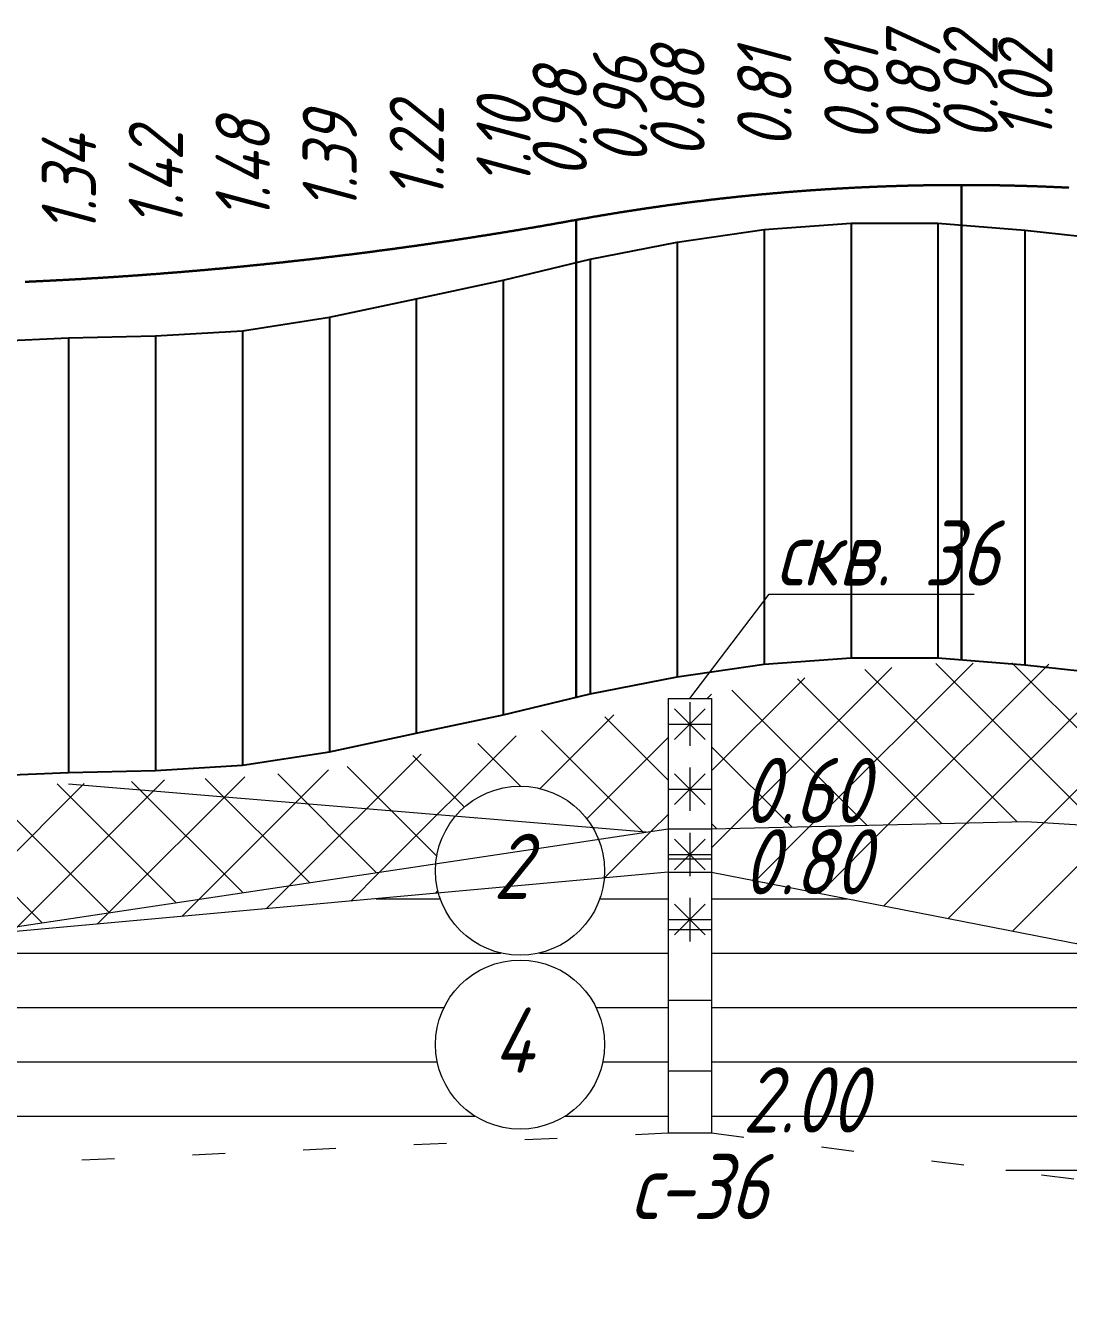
# Model space of a CAD drawing. Extents: x 2172 to 5772, y -842 to -248.
# Drawn here: x 5038.6 to 5086.6, y -431.8 to -373.4 of the extents above; entities that cross this region are included whole.
import ezdxf

# ---------------------------------------------------------------- set-up
doc = ezdxf.new("R2010")
doc.units = 0
doc.header["$MEASUREMENT"] = 0
doc.linetypes.add('CONTI', pattern=[0])
doc.linetypes.add('STROT', pattern=[1.7, 0.5, -1.2])
doc.layers.add('геология', color=7, linetype='CONTINUOUS', lineweight=20)
doc.layers.add('КРАСНЫЙ_ПРОФИЛЬ', color=1, linetype='CONTINUOUS', lineweight=30)
doc.layers.add('РАБОЧИЕ_ОТМЕТКИ', color=1, linetype='CONTINUOUS')
doc.layers.add('ЧЕРНЫЙ_ПРОФИЛЬ', color=7, linetype='CONTINUOUS')
doc.styles.add('ГОСТ', font='gost.TTF', dxfattribs={"oblique": 15, "height": 1})

msp = doc.modelspace()

# ---------------------------------------------------------------- hatches: boundary and pattern name
at = {"layer": 'геология', "linetype": 'Continuous'}
h = msp.add_hatch(dxfattribs=at)
h.set_pattern_fill('ANSI37', color=1, scale=20, style=0)
h.set_pattern_definition([(45, (2171.596, -898.5895), (-1.767767, 1.767767), []), (135, (2171.596, -898.5895), (-1.767767, -1.767767), [])])
edge = h.paths.add_edge_path()
edge.add_line((5058.397, -409.789), (5040.596, -408.31))
edge.add_line((5040.596, -408.31), (5036.596, -408.29))
edge.add_line((5036.596, -408.29), (5032.596, -408.13))
edge.add_line((5032.596, -408.13), (5028.596, -407.8))
edge.add_line((5028.596, -407.8), (5024.596, -407.55))
edge.add_line((5024.596, -407.55), (5020.596, -407.35))
edge.add_line((5020.596, -407.35), (5016.596, -407.16))
edge.add_line((5016.596, -407.16), (5012.596, -406.98))
edge.add_line((5012.596, -406.98), (5010.635, -406.999))
edge.add_line((5010.635, -406.999), (5010.635, -419.009))
edge.add_line((5010.635, -419.009), (5057.492, -411.971))
edge.add_arc((5061.369, -412.3), 3.89, 139.8176, 175.15442, ccw=False)
edge = h.paths.add_edge_path()
edge.add_line((5068.178, -404.573), (5064.596, -405.37))
edge.add_line((5064.596, -405.37), (5060.596, -406.22))
edge.add_line((5060.596, -406.22), (5056.596, -406.97))
edge.add_line((5056.596, -406.97), (5052.596, -407.65))
edge.add_line((5052.596, -407.65), (5048.596, -407.98))
edge.add_line((5048.596, -407.98), (5044.596, -408.14))
edge.add_line((5044.596, -408.14), (5040.596, -408.31))
edge.add_line((5040.596, -408.31), (5058.397, -409.789))
edge.add_arc((5061.369, -412.3), 3.89, 30.67706, 139.8176, ccw=False)
edge.add_line((5064.715, -410.315), (5067.164, -410.518))
edge.add_line((5067.164, -410.518), (5068.178, -410.366))
edge.add_line((5068.178, -410.366), (5068.178, -404.573))
edge = h.paths.add_edge_path()
edge.add_line((5096.596, -404.172), (5096.596, -404.13))
edge.add_line((5096.596, -404.13), (5092.596, -403.4))
edge.add_line((5092.596, -403.4), (5088.596, -402.99))
edge.add_line((5088.596, -402.99), (5084.596, -402.72))
edge.add_line((5084.596, -402.72), (5080.596, -402.76))
edge.add_line((5080.596, -402.76), (5076.596, -403.1))
edge.add_line((5076.596, -403.1), (5072.596, -403.7))
edge.add_line((5072.596, -403.7), (5069.178, -404.366))
edge.add_line((5069.178, -404.366), (5070.178, -404.366))
edge.add_line((5070.178, -404.366), (5070.178, -410.366))
edge.add_line((5070.178, -410.366), (5084.647, -410.034))
edge.add_line((5084.647, -410.034), (5096.838, -410.763))
edge.add_arc((5098.78, -407.392), 3.89, 180, 240.04553, ccw=False)
edge.add_arc((5098.78, -407.392), 3.89, 124.1536, 180, ccw=False)
edge = h.paths.add_edge_path()
edge.add_line((5120.596, -408.88), (5116.596, -407.77))
edge.add_line((5116.596, -407.77), (5112.596, -406.93))
edge.add_line((5112.596, -406.93), (5108.596, -406.05))
edge.add_line((5108.596, -406.05), (5104.596, -405.14))
edge.add_line((5104.596, -405.14), (5101.693, -404.813))
edge.add_arc((5098.78, -407.392), 3.89, 0, 41.52261, ccw=False)
edge.add_arc((5098.78, -407.392), 3.89, 293.11307, 360, ccw=False)
edge.add_line((5100.307, -410.97), (5103.262, -411.147))
edge.add_line((5103.262, -411.147), (5128.303, -414.758))
edge.add_line((5128.303, -414.758), (5128.303, -411.758))
edge.add_line((5128.303, -411.758), (5129.303, -411.758))
edge.add_line((5129.303, -411.758), (5128.596, -411.49))
edge.add_line((5128.596, -411.49), (5124.596, -410.12))
edge.add_line((5124.596, -410.12), (5120.596, -408.88))
h.paths.add_polyline_path([(5156.596, -423.48), (5152.596, -421.8), (5148.596, -420), (5144.596, -418), (5140.596, -416.16), (5136.596, -414.49), (5132.596, -413.01), (5130.303, -412.138), (5130.303, -414.758), (5155.472, -426.353), (5189.091, -430.057), (5189.091, -428.057), (5190.091, -428.057), (5188.596, -427.68), (5184.596, -426.81), (5180.596, -426.48), (5176.596, -426), (5172.596, -425.51), (5168.596, -425.12), (5164.596, -424.59), (5160.596, -424.09)])
h.paths.add_polyline_path([(5224.596, -435.25), (5220.596, -434.77), (5216.596, -434.35), (5212.596, -433.54), (5208.596, -432.81), (5204.596, -432.03), (5200.596, -430.64), (5196.596, -429.68), (5192.596, -428.69), (5191.091, -428.309), (5191.091, -430.057), (5216.701, -436.875), (5250.3, -441.943), (5250.3, -438.846), (5248.596, -438.68), (5244.596, -438.3), (5240.596, -437.89), (5236.596, -437.31), (5232.596, -436.56), (5228.596, -435.87)])
h.paths.add_polyline_path([(5280.596, -442.87), (5276.596, -441.78), (5272.596, -441.57), (5268.596, -440.66), (5264.596, -439.98), (5260.596, -439.68), (5256.596, -439.31), (5252.596, -439.07), (5252.3, -439.041), (5252.3, -441.943), (5266.285, -443.519), (5276.572, -445.311), (5292.596, -446.62), (5288.596, -445.37), (5284.596, -444.09)])
h.paths.add_polyline_path([(5310.157, -445.848), (5308.596, -445.95), (5304.596, -446.8), (5300.596, -447.32), (5296.596, -447.04), (5292.596, -446.62), (5276.572, -445.311), (5290.186, -449.892), (5310.157, -452.781)])
edge = h.paths.add_edge_path()
edge.add_line((5325.392, -447.905), (5324.596, -447.75))
edge.add_line((5324.596, -447.75), (5320.596, -446.92))
edge.add_line((5320.596, -446.92), (5316.596, -446.11))
edge.add_line((5316.596, -446.11), (5312.596, -445.69))
edge.add_line((5312.596, -445.69), (5311.157, -445.783))
edge.add_line((5311.157, -445.783), (5312.157, -445.783))
edge.add_line((5312.157, -445.783), (5312.157, -452.783))
edge.add_line((5312.157, -452.783), (5323.717, -453.945))
edge.add_arc((5326.776, -451.541), 3.89, 180, 218.16699, ccw=False)
edge.add_arc((5326.776, -451.541), 3.89, 110.836, 180, ccw=False)
edge = h.paths.add_edge_path()
edge.add_line((5330.596, -448.925), (5329.427, -448.694))
edge.add_arc((5326.776, -451.541), 3.89, 0, 47.03873, ccw=False)
edge.add_arc((5326.776, -451.541), 3.89, 310.35507, 360, ccw=False)
edge.add_line((5329.295, -454.505), (5333.372, -454.915))
edge.add_line((5333.372, -454.915), (5349.904, -456.331))
edge.add_line((5349.904, -456.331), (5330.596, -448.925))
h.paths.add_polyline_path([(5370.481, -452.375), (5368.773, -452.51), (5364.596, -453.65), (5360.596, -453.58), (5356.596, -453.53), (5352.596, -453.34), (5348.596, -452.61), (5344.596, -451.87), (5340.596, -450.89), (5336.596, -450.02), (5332.596, -449.32), (5330.596, -448.925), (5349.904, -456.331), (5370.31, -457.032)])
h.paths.add_polyline_path([(5367.242, -456.013), (5368.242, -454.013), (5369.242, -456.013)], flags=16)
edge = h.paths.add_edge_path()
edge.add_line((5412.596, -454.68), (5408.596, -453.16))
edge.add_line((5408.596, -453.16), (5404.596, -451.97))
edge.add_line((5404.596, -451.97), (5400.596, -451.32))
edge.add_line((5400.596, -451.32), (5396.596, -451.09))
edge.add_line((5396.596, -451.09), (5392.532, -450.815))
edge.add_line((5392.532, -450.815), (5388.512, -451.168))
edge.add_line((5388.512, -451.168), (5384.596, -451.574))
edge.add_line((5384.596, -451.574), (5380.596, -451.879))
edge.add_line((5380.596, -451.879), (5376.575, -452.044))
edge.add_line((5376.575, -452.044), (5372.663, -452.206))
edge.add_line((5372.663, -452.206), (5371.254, -452.314))
edge.add_line((5371.254, -452.314), (5372.31, -453.032))
edge.add_line((5372.31, -453.032), (5372.31, -457.032))
edge.add_line((5372.31, -457.032), (5387.328, -459.422))
edge.add_line((5387.328, -459.422), (5402.013, -459.992))
edge.add_line((5402.013, -459.992), (5414.483, -460.809))
edge.add_arc((5415.2, -464.633), 3.89, 71.88426, 100.62054, ccw=False)
edge.add_line((5416.409, -460.935), (5430.596, -461.865))
edge.add_line((5430.596, -461.865), (5428.596, -460.72))
edge.add_line((5428.596, -460.72), (5424.596, -458.45))
edge.add_line((5424.596, -458.45), (5420.596, -457.17))
edge.add_line((5420.596, -457.17), (5416.596, -455.91))
edge.add_line((5416.596, -455.91), (5412.596, -454.68))
edge = h.paths.add_edge_path(flags=16)
edge.add_arc((5397.269, -455.3), 3.89, 0, 360)
h.paths.add_polyline_path([(5252.976, -446.173), (5261.501, -446.173), (5261.501, -441.67), (5252.976, -441.67)], flags=17)
h.paths.add_polyline_path([(5252.976, -442.477), (5261.501, -442.477), (5261.501, -437.974), (5252.976, -437.974)])
h.paths.add_polyline_path([(5312.833, -453.531), (5321.572, -453.531), (5321.572, -449.027), (5312.833, -449.027)], flags=17)
h.paths.add_polyline_path([(5357.949, -456.519), (5366.473, -456.519), (5366.473, -452.015), (5357.949, -452.015)], flags=16)
h.paths.add_polyline_path([(5394.624, -457.357), (5399.944, -457.357), (5399.944, -452.847), (5394.624, -452.847)], flags=0)
h.paths.add_polyline_path([(5372.986, -457.536), (5381.725, -457.536), (5381.725, -453.033), (5372.952, -453.087)], flags=17)
h = msp.add_hatch(dxfattribs=at)
h.set_pattern_fill('ANSI31', scale=20, angle=135, style=0)
h.set_pattern_definition([(180, (2171.596, -898.5895), (-4e-16, -2.5), [])])
h.paths.add_polyline_path([(5310.157, -452.781), (5290.186, -449.892), (5252.3, -443.943), (5252.3, -458.943), (5310.157, -465.783)])
h.paths.add_polyline_path([(5291.992, -455.936, -1), (5284.211, -455.936, -1)], flags=16)
h.paths.add_polyline_path([(5307.089, -461.92), (5309.089, -461.92), (5309.089, -463.92), (5307.089, -463.92)], flags=16)
h.paths.add_polyline_path([(5250.3, -443.943), (5191.091, -438.057), (5191.091, -448.057), (5250.3, -458.943)])
h.paths.add_polyline_path([(5224.996, -448.182, -1), (5232.777, -448.182, -1)], flags=16)
h.paths.add_polyline_path([(5189.091, -438.057), (5161.951, -432.05, -0.35106), (5164.991, -435.846, -1), (5157.21, -435.846, -0.404383), (5160.969, -431.958), (5160.974, -431.76), (5153.37, -430.057), (5130.303, -423.758), (5130.303, -431.758), (5189.091, -448.057)])
h.paths.add_polyline_path([(5182.283, -440.103, -1), (5174.502, -440.103, -1)], flags=16)
h.paths.add_polyline_path([(5128.303, -423.758), (5070.178, -412.366), (5070.178, -424.366), (5128.303, -431.758)])
h.paths.add_polyline_path([(5116.905, -425.321, -1), (5109.124, -425.321, -1)], flags=16)
h.paths.add_polyline_path([(5068.178, -412.366), (5065.245, -412.633, -0.837484), (5057.617, -413.327), (5034.426, -415.436), (5010.635, -419.009), (5010.635, -427.009), (5068.178, -424.366)])
h.paths.add_polyline_path([(5057.479, -420.301, -1), (5065.259, -420.301, -1)], flags=16)
h.paths.add_polyline_path([(5008.635, -419.009), (4950.7, -423.332), (4950.7, -432.332), (5008.635, -427.009)])
h.paths.add_polyline_path([(4983.026, -424.831, -1), (4990.807, -424.831, -1)], flags=16)
h.paths.add_polyline_path([(4948.7, -423.332), (4945.982, -422.949), (4890.944, -421.05), (4890.944, -430.05), (4948.7, -432.332)])
h.paths.add_polyline_path([(4945.865, -427.518, -1), (4938.084, -427.518, -1)], flags=16)
h.paths.add_polyline_path([(4858.676, -420.391, -0.414214), (4862.567, -416.5), (4862.653, -415.972), (4838.485, -411.304), (4830.991, -410.994), (4830.991, -427.994), (4881.27, -429.778, -0.349911), (4878.245, -425.985, -1), (4886.026, -425.985, -0.369942), (4882.73, -429.83), (4888.944, -430.05), (4888.944, -421.05), (4862.653, -415.972), (4862.567, -416.5, -0.414214), (4866.457, -420.391, -1)])
h.paths.add_polyline_path([(4828.991, -410.994), (4812.718, -410.53), (4792.986, -410.614), (4770.481, -409.911), (4770.481, -425.911), (4828.991, -427.994)])
h.paths.add_polyline_path([(4768.481, -409.911), (4736.596, -412.39), (4736.596, -422.515), (4768.481, -425.911)])
h.paths.add_polyline_path([(4748.756, -417.417, -1), (4740.975, -417.417, -1)], flags=16)
h.paths.add_polyline_path([(5297.795, -464.426), (5307.608, -464.426), (5307.608, -459.92), (5297.795, -459.92)], flags=25)
h.paths.add_polyline_path([(5286.115, -457.985), (5290.351, -457.985), (5290.351, -453.482), (5286.115, -453.482)], flags=8)
h.paths.add_polyline_path([(5252.976, -446.173), (5261.501, -446.173), (5261.501, -441.67), (5252.976, -441.67)], flags=9)
h.paths.add_polyline_path([(5252.976, -459.677), (5261.716, -459.677), (5261.716, -455.17), (5252.976, -455.17)], flags=25)
h.paths.add_polyline_path([(5226.901, -450.231), (5231.136, -450.231), (5231.136, -445.728), (5226.901, -445.728)], flags=8)
h.paths.add_polyline_path([(5191.766, -448.79), (5200.506, -448.79), (5200.506, -444.284), (5191.766, -444.284)], flags=25)
h.paths.add_polyline_path([(5176.407, -442.152), (5180.642, -442.152), (5180.642, -437.649), (5176.407, -437.649)], flags=8)
h.paths.add_polyline_path([(5130.979, -432.492), (5139.719, -432.492), (5139.719, -427.985), (5130.979, -427.985)], flags=24)
h.paths.add_polyline_path([(5125.827, -436.478), (5135.209, -436.478), (5135.209, -431.975), (5125.827, -431.975)], flags=9)
h.paths.add_polyline_path([(5111.029, -427.37), (5115.264, -427.37), (5115.264, -422.867), (5111.029, -422.867)], flags=8)
h.paths.add_polyline_path([(5070.854, -414.137), (5079.592, -414.137), (5079.592, -409.634), (5070.854, -409.634)], flags=9)
h.paths.add_polyline_path([(5070.853, -425.1), (5079.593, -425.1), (5079.593, -420.593), (5070.853, -420.593)], flags=25)
h.paths.add_polyline_path([(5059.383, -422.35), (5063.619, -422.35), (5063.619, -417.847), (5059.383, -417.847)], flags=8)
h.paths.add_polyline_path([(5011.311, -427.743), (5020.051, -427.743), (5020.051, -423.236), (5011.311, -423.236)], flags=9)
h.paths.add_polyline_path([(5011.311, -419.704), (5019.408, -419.704), (5019.408, -415.198), (5011.311, -415.198)], flags=24)
h.paths.add_polyline_path([(4984.931, -426.88), (4989.166, -426.88), (4989.166, -422.377), (4984.931, -422.377)], flags=8)
h.paths.add_polyline_path([(4951.375, -433.065), (4960.116, -433.065), (4960.116, -428.559), (4951.375, -428.559)], flags=9)
h.paths.add_polyline_path([(4951.376, -424.263), (4958.828, -424.263), (4958.828, -419.76), (4951.376, -419.76)], flags=24)
h.paths.add_polyline_path([(4939.988, -429.567), (4944.224, -429.567), (4944.224, -425.063), (4939.988, -425.063)], flags=8)
h.paths.add_polyline_path([(4891.62, -430.784), (4900.36, -430.784), (4900.36, -426.277), (4891.62, -426.277)], flags=25)
h.paths.add_polyline_path([(4831.666, -428.727), (4840.407, -428.727), (4840.407, -424.221), (4831.666, -424.221)], flags=25)
h.paths.add_polyline_path([(4771.157, -410.825), (4779.895, -410.825), (4779.895, -406.322), (4771.157, -406.322)], flags=9)
h.paths.add_polyline_path([(4771.156, -426.645), (4779.896, -426.645), (4779.896, -422.138), (4771.156, -422.138)], flags=25)
h.paths.add_polyline_path([(4742.88, -419.466), (4747.116, -419.466), (4747.116, -414.963), (4742.88, -414.963)], flags=8)
h = msp.add_hatch(dxfattribs=at)
h.set_pattern_fill('ANSI31', scale=20, style=0)
h.set_pattern_definition([(45, (2171.596, -898.5895), (-1.767767, 1.767767), [])])
h.paths.add_polyline_path([(4867.001, -412.939), (4862.381, -412.494), (4846.625, -411.641), (4838.485, -411.304), (4888.944, -421.05), (4888.944, -415.05), (4887.876, -414.947), (4887.876, -416.892), (4885.876, -416.892), (4885.876, -414.892), (4887.299, -414.892), (4873.217, -413.537, -0.502683)])
h.paths.add_polyline_path([(4912.581, -418.243), (4890.944, -415.05), (4890.944, -421.05), (4945.982, -422.949)])
h.paths.add_polyline_path([(5057.479, -412.3, -0.021146), (5057.492, -411.971), (5034.426, -415.436), (5057.617, -413.327, -0.066881)])
h.paths.add_polyline_path([(5068.178, -410.366), (5064.978, -410.847, -0.09598), (5065.259, -412.3, -0.021437), (5065.245, -412.633), (5068.178, -412.366)])
h.paths.add_polyline_path([(5113.36, -412.606), (5103.262, -411.147), (5100.307, -410.97, -0.23578), (5096.838, -410.763), (5084.647, -410.034), (5070.178, -410.366), (5070.178, -412.366), (5128.303, -423.758), (5128.303, -414.758), (5113.36, -412.606, -0.372857), (5116.695, -416.457, -1), (5108.914, -416.457, -0.456816)])
h.paths.add_polyline_path([(5125.235, -416.6), (5127.235, -416.6), (5127.235, -418.6), (5125.235, -418.6)], flags=16)
h.paths.add_polyline_path([(5189.091, -430.057), (5161.08, -426.971), (5160.974, -431.76), (5189.091, -438.057)])
h.paths.add_polyline_path([(5186.022, -432.899), (5188.022, -432.899), (5188.022, -434.899), (5186.022, -434.899)], flags=16)
h.paths.add_polyline_path([(5155.472, -426.353), (5130.303, -414.758), (5130.303, -423.758), (5153.37, -430.057), (5160.974, -431.76), (5161.08, -426.971)])
h.paths.add_polyline_path([(5216.701, -436.875), (5191.091, -430.057), (5191.091, -438.057), (5250.3, -443.943), (5250.3, -441.943)])
h.paths.add_polyline_path([(5276.572, -445.311), (5266.285, -443.519), (5252.3, -441.943), (5252.3, -443.943), (5290.186, -449.892)])
h.paths.add_polyline_path([(5176.729, -435.405), (5185.682, -435.405), (5185.682, -430.901), (5176.729, -430.901)], flags=25)
h.paths.add_polyline_path([(5130.979, -424.598), (5139.076, -424.598), (5139.076, -420.091), (5130.979, -420.091)], flags=25)
h.paths.add_polyline_path([(5191.766, -438.814), (5199.863, -438.814), (5199.863, -434.308), (5191.766, -434.308)], flags=25)
h.paths.add_polyline_path([(5252.976, -446.173), (5261.501, -446.173), (5261.501, -441.67), (5252.976, -441.67)], flags=9)
h = msp.add_hatch(dxfattribs=at)
h.set_pattern_fill('ANSI31', scale=26, angle=135, style=0)
h.set_pattern_definition([(180, (6454.4433, -2868.754), (-7e-16, -3.25), [])])
h.paths.add_polyline_path([(5070.178, -410.366), (5068.178, -410.366), (5068.178, -412.366), (5070.178, -412.366)])
h.paths.add_polyline_path([(5070.178, -412.366), (5068.178, -412.366), (5068.178, -424.366), (5070.178, -424.366)])

# ---------------------------------------------------------------- linework, layer by layer
at = {"layer": 'геология', "color": 7, "linetype": 'Continuous'}
for p, q in [((5069.178, -404.366), (5072.823, -399.565)), ((5072.823, -399.565), (5082.268, -399.565)), ((5068.178, -404.366), (5070.178, -404.366)), ((5067.164, -410.518), (5040.596, -408.31)), ((5070.178, -410.366), (5084.647, -410.034)), ((5084.647, -410.034), (5103.262, -411.147)), ((5010.635, -419.009), (5068.178, -410.366)), ((5068.178, -410.366), (5070.178, -410.366)), ((5068.178, -410.366), (5070.178, -410.366)), ((5068.178, -412.366), (5034.426, -415.436)), ((5068.178, -412.366), (5070.178, -412.366)), ((5070.178, -412.366), (5128.303, -423.758)), ((5068.178, -424.366), (5070.178, -424.366)), ((5068.178, -424.366), (5070.178, -424.366)), ((5068.178, -424.366), (5070.178, -424.366))]:
    msp.add_line(p, q, dxfattribs=at)
at = {"layer": 'геология', "color": 7, "linetype": 'Continuous', "ltscale": 5}
for p, q in [((5068.178, -404.366), (5068.178, -424.366)), ((5070.178, -404.366), (5070.178, -424.366))]:
    msp.add_line(p, q, dxfattribs=at)
at = {"layer": 'геология', "color": 1, "linetype": 'Continuous'}
for p, q in [((5068.469, -406.256), (5069.884, -404.842)), ((5069.884, -406.256), (5068.469, -404.842)), ((5069.177, -404.549), (5069.177, -406.549)), ((5068.177, -405.549), (5070.177, -405.549)), ((5068.469, -409.256), (5069.884, -407.842)), ((5069.884, -409.256), (5068.469, -407.842)), ((5069.177, -407.549), (5069.177, -409.549)), ((5068.177, -408.549), (5070.177, -408.549)), ((5068.469, -412.256), (5069.884, -410.842)), ((5069.884, -412.256), (5068.469, -410.842)), ((5069.177, -410.549), (5069.177, -412.549)), ((5068.177, -411.549), (5070.177, -411.549)), ((5069.177, -413.549), (5069.177, -415.549)), ((5068.469, -415.256), (5069.884, -413.842)), ((5069.884, -415.256), (5068.469, -413.842)), ((5068.177, -414.549), (5070.177, -414.549))]:
    msp.add_line(p, q, dxfattribs=at)
at = {"layer": 'геология', "color": 7, "linetype": 'STROT', "ltscale": 3}
for p, q in [((5010.635, -427.009), (5068.178, -424.366)), ((5070.178, -424.366), (5128.303, -431.758))]:
    msp.add_line(p, q, dxfattribs=at)
at = {"layer": 'геология', "color": 7, "linetype": 'Continuous'}
for centre in [(5061.369, -412.3), (5061.369, -420.301)]:
    msp.add_circle(centre, 3.89, dxfattribs=at)
at = {"layer": 'КРАСНЫЙ_ПРОФИЛЬ'}
for p, q in [((5081.68, -380.741), (5081.68, -402.583)), ((5063.954, -382.346), (5063.954, -404.307))]:
    msp.add_line(p, q, dxfattribs=at)
for points in [[(5063.954, -382.346), (5063.994, -382.339), (5064.034, -382.332), (5064.074, -382.325), (5064.114, -382.317), (5064.154, -382.31), (5064.194, -382.303), (5064.234, -382.296), (5064.274, -382.289), (5064.314, -382.282), (5064.354, -382.275), (5064.394, -382.268), (5064.434, -382.261), (5064.474, -382.254), (5064.514, -382.247), (5064.554, -382.24), (5064.594, -382.233), (5064.596, -382.232), (5064.634, -382.226), (5064.674, -382.219), (5064.714, -382.212), (5064.754, -382.205), (5064.794, -382.198), (5064.834, -382.191), (5064.874, -382.184), (5064.914, -382.177), (5064.954, -382.17), (5064.994, -382.164), (5065.034, -382.157), (5065.074, -382.15), (5065.114, -382.143), (5065.154, -382.136), (5065.194, -382.13), (5065.234, -382.123), (5065.274, -382.116), (5065.314, -382.109), (5065.354, -382.103), (5065.394, -382.096), (5065.434, -382.089), (5065.474, -382.083), (5065.514, -382.076), (5065.554, -382.07), (5065.594, -382.063), (5065.634, -382.056), (5065.674, -382.05), (5065.714, -382.043), (5065.753, -382.037), (5065.793, -382.03), (5065.833, -382.024), (5065.873, -382.017), (5065.913, -382.011), (5065.953, -382.005), (5065.993, -381.998), (5066.033, -381.992), (5066.073, -381.985), (5066.113, -381.979), (5066.153, -381.973), (5066.193, -381.966), (5066.233, -381.96), (5066.273, -381.954), (5066.313, -381.947), (5066.353, -381.941), (5066.393, -381.935), (5066.433, -381.929), (5066.473, -381.922), (5066.513, -381.916), (5066.553, -381.91), (5066.593, -381.904), (5066.633, -381.898), (5066.673, -381.892), (5066.713, -381.885), (5066.753, -381.879), (5066.793, -381.873), (5066.833, -381.867), (5066.873, -381.861), (5066.913, -381.855), (5066.953, -381.849), (5066.993, -381.843), (5067.033, -381.837), (5067.073, -381.831), (5067.113, -381.825), (5067.153, -381.819), (5067.193, -381.813), (5067.233, -381.807), (5067.273, -381.801), (5067.313, -381.795), (5067.353, -381.79), (5067.393, -381.784), (5067.433, -381.778), (5067.473, -381.772), (5067.513, -381.766), (5067.553, -381.761), (5067.593, -381.755), (5067.633, -381.749), (5067.673, -381.743), (5067.713, -381.738), (5067.753, -381.732), (5067.793, -381.726), (5067.833, -381.721), (5067.872, -381.715), (5067.912, -381.709), (5067.952, -381.704), (5067.992, -381.698), (5068.032, -381.692), (5068.072, -381.687), (5068.112, -381.681), (5068.152, -381.676), (5068.192, -381.67), (5068.232, -381.665), (5068.272, -381.659), (5068.312, -381.654), (5068.352, -381.648), (5068.392, -381.643), (5068.432, -381.638), (5068.472, -381.632), (5068.512, -381.627), (5068.552, -381.621), (5068.592, -381.616), (5068.596, -381.615), (5068.632, -381.611), (5068.672, -381.605), (5068.712, -381.6), (5068.752, -381.595), (5068.792, -381.589), (5068.832, -381.584), (5068.872, -381.579), (5068.912, -381.574), (5068.952, -381.569), (5068.992, -381.563), (5069.032, -381.558), (5069.072, -381.553), (5069.112, -381.548), (5069.152, -381.543), (5069.192, -381.538), (5069.232, -381.532), (5069.272, -381.527), (5069.312, -381.522), (5069.352, -381.517), (5069.392, -381.512), (5069.432, -381.507), (5069.472, -381.502), (5069.512, -381.497), (5069.552, -381.492), (5069.592, -381.487), (5069.632, -381.482), (5069.672, -381.478), (5069.712, -381.473), (5069.752, -381.468), (5069.792, -381.463), (5069.832, -381.458), (5069.872, -381.453), (5069.912, -381.448), (5069.952, -381.444), (5069.991, -381.439), (5070.031, -381.434), (5070.071, -381.429), (5070.111, -381.425), (5070.151, -381.42), (5070.191, -381.415), (5070.231, -381.41), (5070.271, -381.406), (5070.311, -381.401), (5070.351, -381.396), (5070.391, -381.392), (5070.431, -381.387), (5070.471, -381.383), (5070.511, -381.378), (5070.551, -381.374), (5070.591, -381.369), (5070.631, -381.364), (5070.671, -381.36), (5070.711, -381.355), (5070.751, -381.351), (5070.791, -381.347), (5070.831, -381.342), (5070.871, -381.338), (5070.911, -381.333), (5070.951, -381.329), (5070.991, -381.324), (5071.031, -381.32), (5071.071, -381.316), (5071.111, -381.311), (5071.151, -381.307), (5071.191, -381.303), (5071.231, -381.299), (5071.271, -381.294), (5071.311, -381.29), (5071.351, -381.286), (5071.391, -381.282), (5071.431, -381.277), (5071.471, -381.273), (5071.511, -381.269), (5071.551, -381.265), (5071.591, -381.261), (5071.631, -381.257), (5071.671, -381.253), (5071.711, -381.249), (5071.751, -381.244), (5071.791, -381.24), (5071.831, -381.236), (5071.871, -381.232), (5071.911, -381.228), (5071.951, -381.224), (5071.991, -381.22), (5072.031, -381.216), (5072.071, -381.213), (5072.111, -381.209), (5072.15, -381.205), (5072.19, -381.201), (5072.23, -381.197), (5072.27, -381.193), (5072.31, -381.189), (5072.35, -381.185), (5072.39, -381.182), (5072.43, -381.178), (5072.47, -381.174), (5072.51, -381.17), (5072.55, -381.167), (5072.59, -381.163), (5072.596, -381.162), (5072.63, -381.159), (5072.67, -381.155), (5072.71, -381.152), (5072.75, -381.148), (5072.79, -381.144), (5072.83, -381.141), (5072.87, -381.137), (5072.91, -381.134), (5072.95, -381.13), (5072.99, -381.127), (5073.03, -381.123), (5073.07, -381.119), (5073.11, -381.116), (5073.15, -381.112), (5073.19, -381.109), (5073.23, -381.105), (5073.27, -381.102), (5073.31, -381.099), (5073.35, -381.095), (5073.39, -381.092), (5073.43, -381.088), (5073.47, -381.085), (5073.51, -381.082), (5073.55, -381.078), (5073.59, -381.075), (5073.63, -381.072), (5073.67, -381.068), (5073.71, -381.065), (5073.75, -381.062), (5073.79, -381.059), (5073.83, -381.056), (5073.87, -381.052), (5073.91, -381.049), (5073.95, -381.046), (5073.99, -381.043), (5074.03, -381.04), (5074.07, -381.037), (5074.11, -381.033), (5074.15, -381.03), (5074.19, -381.027), (5074.23, -381.024), (5074.269, -381.021), (5074.309, -381.018), (5074.349, -381.015), (5074.389, -381.012), (5074.429, -381.009), (5074.469, -381.006), (5074.509, -381.003), (5074.549, -381), (5074.589, -380.998), (5074.629, -380.995), (5074.669, -380.992), (5074.709, -380.989), (5074.749, -380.986), (5074.789, -380.983), (5074.829, -380.98), (5074.869, -380.978), (5074.909, -380.975), (5074.949, -380.972), (5074.989, -380.969), (5075.029, -380.967), (5075.069, -380.964), (5075.109, -380.961), (5075.149, -380.959), (5075.189, -380.956), (5075.229, -380.953), (5075.269, -380.951), (5075.309, -380.948), (5075.349, -380.945), (5075.389, -380.943), (5075.429, -380.94), (5075.469, -380.938), (5075.509, -380.935), (5075.549, -380.933), (5075.589, -380.93), (5075.629, -380.928), (5075.669, -380.925), (5075.709, -380.923), (5075.749, -380.92), (5075.789, -380.918), (5075.829, -380.916), (5075.869, -380.913), (5075.909, -380.911), (5075.949, -380.908), (5075.989, -380.906), (5076.029, -380.904), (5076.069, -380.902), (5076.109, -380.899), (5076.149, -380.897), (5076.189, -380.895), (5076.229, -380.892), (5076.269, -380.89), (5076.309, -380.888), (5076.349, -380.886), (5076.388, -380.884), (5076.428, -380.882), (5076.468, -380.879), (5076.508, -380.877), (5076.548, -380.875), (5076.588, -380.873), (5076.596, -380.873), (5076.628, -380.871), (5076.668, -380.869), (5076.708, -380.867), (5076.748, -380.865), (5076.788, -380.863), (5076.828, -380.861), (5076.868, -380.859), (5076.908, -380.857), (5076.948, -380.855), (5076.988, -380.853), (5077.028, -380.851), (5077.068, -380.849), (5077.108, -380.847), (5077.148, -380.846), (5077.188, -380.844), (5077.228, -380.842), (5077.268, -380.84), (5077.308, -380.838), (5077.348, -380.836), (5077.388, -380.835), (5077.428, -380.833), (5077.468, -380.831), (5077.508, -380.83), (5077.548, -380.828), (5077.588, -380.826), (5077.628, -380.824), (5077.668, -380.823), (5077.708, -380.821), (5077.748, -380.82), (5077.788, -380.818), (5077.828, -380.816), (5077.868, -380.815), (5077.908, -380.813), (5077.948, -380.812), (5077.988, -380.81), (5078.028, -380.809), (5078.068, -380.807), (5078.108, -380.806), (5078.148, -380.804), (5078.188, -380.803), (5078.228, -380.801), (5078.268, -380.8), (5078.308, -380.799), (5078.348, -380.797), (5078.388, -380.796), (5078.428, -380.795), (5078.468, -380.793), (5078.507, -380.792), (5078.547, -380.791), (5078.587, -380.789), (5078.627, -380.788), (5078.667, -380.787), (5078.707, -380.786), (5078.747, -380.785), (5078.787, -380.783), (5078.827, -380.782), (5078.867, -380.781), (5078.907, -380.78), (5078.947, -380.779), (5078.987, -380.778), (5079.027, -380.777), (5079.067, -380.775), (5079.107, -380.774), (5079.147, -380.773), (5079.187, -380.772), (5079.227, -380.771), (5079.267, -380.77), (5079.307, -380.769), (5079.347, -380.768), (5079.387, -380.767), (5079.427, -380.767), (5079.467, -380.766), (5079.507, -380.765), (5079.547, -380.764), (5079.587, -380.763), (5079.627, -380.762), (5079.667, -380.761), (5079.707, -380.76), (5079.747, -380.76), (5079.787, -380.759), (5079.827, -380.758), (5079.867, -380.757), (5079.907, -380.757), (5079.947, -380.756), (5079.987, -380.755), (5080.027, -380.755), (5080.067, -380.754), (5080.107, -380.753), (5080.147, -380.753), (5080.187, -380.752), (5080.227, -380.751), (5080.267, -380.751), (5080.307, -380.75), (5080.347, -380.75), (5080.387, -380.749), (5080.427, -380.749), (5080.467, -380.748), (5080.507, -380.748), (5080.547, -380.747), (5080.587, -380.747), (5080.596, -380.747), (5080.627, -380.746), (5080.666, -380.746), (5080.706, -380.745), (5080.746, -380.745), (5080.786, -380.745), (5080.826, -380.744), (5080.866, -380.744), (5080.906, -380.744), (5080.946, -380.743), (5080.986, -380.743), (5081.026, -380.743), (5081.066, -380.743), (5081.106, -380.742), (5081.146, -380.742), (5081.186, -380.742), (5081.226, -380.742), (5081.266, -380.741), (5081.306, -380.741), (5081.346, -380.741), (5081.386, -380.741), (5081.426, -380.741), (5081.466, -380.741), (5081.506, -380.741), (5081.546, -380.741), (5081.586, -380.741), (5081.626, -380.741), (5081.666, -380.741), (5081.706, -380.741), (5081.746, -380.741), (5081.786, -380.741), (5081.826, -380.741), (5081.866, -380.741), (5081.906, -380.741), (5081.946, -380.741), (5081.986, -380.741), (5082.026, -380.741), (5082.066, -380.741), (5082.106, -380.742), (5082.146, -380.742), (5082.186, -380.742), (5082.226, -380.742), (5082.266, -380.742), (5082.306, -380.743), (5082.346, -380.743), (5082.386, -380.743), (5082.426, -380.743), (5082.466, -380.744), (5082.506, -380.744), (5082.546, -380.744), (5082.586, -380.745), (5082.626, -380.745), (5082.666, -380.746), (5082.706, -380.746), (5082.746, -380.746), (5082.785, -380.747), (5082.825, -380.747), (5082.865, -380.748), (5082.905, -380.748), (5082.945, -380.749), (5082.985, -380.749), (5083.025, -380.75), (5083.065, -380.75), (5083.105, -380.751), (5083.145, -380.752), (5083.185, -380.752), (5083.225, -380.753), (5083.265, -380.753), (5083.305, -380.754), (5083.345, -380.755), (5083.385, -380.755), (5083.425, -380.756), (5083.465, -380.757), (5083.505, -380.758), (5083.545, -380.758), (5083.585, -380.759), (5083.625, -380.76), (5083.665, -380.761), (5083.705, -380.762), (5083.745, -380.762), (5083.785, -380.763), (5083.825, -380.764), (5083.865, -380.765), (5083.905, -380.766), (5083.945, -380.767), (5083.985, -380.768), (5084.025, -380.769), (5084.065, -380.77), (5084.105, -380.771), (5084.145, -380.772), (5084.185, -380.773), (5084.225, -380.774), (5084.265, -380.775), (5084.305, -380.776), (5084.345, -380.777), (5084.385, -380.778), (5084.425, -380.779), (5084.465, -380.78), (5084.505, -380.781), (5084.545, -380.783), (5084.585, -380.784), (5084.596, -380.784), (5084.625, -380.785), (5084.665, -380.786), (5084.705, -380.787), (5084.745, -380.789), (5084.785, -380.79), (5084.825, -380.791), (5084.865, -380.792), (5084.904, -380.794), (5084.944, -380.795), (5084.984, -380.796), (5085.024, -380.798), (5085.064, -380.799), (5085.104, -380.801), (5085.144, -380.802), (5085.184, -380.803), (5085.224, -380.805), (5085.264, -380.806), (5085.304, -380.808), (5085.344, -380.809), (5085.384, -380.811), (5085.424, -380.812), (5085.464, -380.814), (5085.504, -380.815), (5085.544, -380.817), (5085.584, -380.818), (5085.624, -380.82), (5085.664, -380.822), (5085.704, -380.823), (5085.744, -380.825), (5085.784, -380.827), (5085.824, -380.828), (5085.864, -380.83), (5085.904, -380.832), (5085.944, -380.834), (5085.984, -380.835), (5086.024, -380.837), (5086.064, -380.839), (5086.104, -380.841), (5086.144, -380.842), (5086.184, -380.844), (5086.224, -380.846), (5086.264, -380.848), (5086.304, -380.85), (5086.344, -380.852), (5086.384, -380.854), (5086.424, -380.856), (5086.464, -380.858), (5086.504, -380.86), (5086.544, -380.861), (5086.584, -380.863), (5086.624, -380.866)], [(5038.602, -385.197), (5038.642, -385.195), (5038.682, -385.193), (5038.722, -385.191), (5038.762, -385.19), (5038.802, -385.188), (5038.842, -385.186), (5038.882, -385.184), (5038.922, -385.182), (5038.962, -385.181), (5039.002, -385.179), (5039.042, -385.177), (5039.082, -385.175), (5039.122, -385.173), (5039.162, -385.171), (5039.202, -385.169), (5039.242, -385.168), (5039.282, -385.166), (5039.322, -385.164), (5039.362, -385.162), (5039.402, -385.16), (5039.442, -385.158), (5039.482, -385.156), (5039.522, -385.154), (5039.562, -385.152), (5039.602, -385.15), (5039.642, -385.148), (5039.682, -385.146), (5039.722, -385.144), (5039.762, -385.142), (5039.802, -385.14), (5039.842, -385.138), (5039.882, -385.136), (5039.922, -385.134), (5039.962, -385.132), (5040.002, -385.13), (5040.042, -385.128), (5040.082, -385.126), (5040.122, -385.124), (5040.162, -385.122), (5040.202, -385.12), (5040.242, -385.118), (5040.282, -385.116), (5040.322, -385.114), (5040.362, -385.111), (5040.402, -385.109), (5040.442, -385.107), (5040.482, -385.105), (5040.522, -385.103), (5040.562, -385.101), (5040.596, -385.099), (5040.602, -385.098), (5040.642, -385.096), (5040.682, -385.094), (5040.722, -385.092), (5040.762, -385.09), (5040.802, -385.087), (5040.842, -385.085), (5040.881, -385.083), (5040.921, -385.081), (5040.961, -385.079), (5041.001, -385.076), (5041.041, -385.074), (5041.081, -385.072), (5041.121, -385.069), (5041.161, -385.067), (5041.201, -385.065), (5041.241, -385.062), (5041.281, -385.06), (5041.321, -385.058), (5041.361, -385.055), (5041.401, -385.053), (5041.441, -385.051), (5041.481, -385.048), (5041.521, -385.046), (5041.561, -385.044), (5041.601, -385.041), (5041.641, -385.039), (5041.681, -385.036), (5041.721, -385.034), (5041.761, -385.032), (5041.801, -385.029), (5041.841, -385.027), (5041.881, -385.024), (5041.921, -385.022), (5041.961, -385.019), (5042.001, -385.017), (5042.041, -385.014), (5042.081, -385.012), (5042.121, -385.009), (5042.161, -385.007), (5042.201, -385.004), (5042.241, -385.002), (5042.281, -384.999), (5042.321, -384.997), (5042.361, -384.994), (5042.401, -384.992), (5042.441, -384.989), (5042.481, -384.986), (5042.521, -384.984), (5042.561, -384.981), (5042.601, -384.979), (5042.641, -384.976), (5042.681, -384.973), (5042.721, -384.971), (5042.761, -384.968), (5042.801, -384.965), (5042.841, -384.963), (5042.881, -384.96), (5042.921, -384.957), (5042.961, -384.955), (5043.001, -384.952), (5043.041, -384.949), (5043.081, -384.947), (5043.121, -384.944), (5043.161, -384.941), (5043.201, -384.938), (5043.241, -384.936), (5043.281, -384.933), (5043.321, -384.93), (5043.361, -384.927), (5043.401, -384.925), (5043.441, -384.922), (5043.481, -384.919), (5043.521, -384.916), (5043.561, -384.913), (5043.601, -384.911), (5043.641, -384.908), (5043.681, -384.905), (5043.721, -384.902), (5043.761, -384.899), (5043.801, -384.896), (5043.841, -384.893), (5043.881, -384.891), (5043.921, -384.888), (5043.961, -384.885), (5044.001, -384.882), (5044.041, -384.879), (5044.081, -384.876), (5044.12, -384.873), (5044.16, -384.87), (5044.2, -384.867), (5044.24, -384.864), (5044.28, -384.861), (5044.32, -384.858), (5044.36, -384.855), (5044.4, -384.852), (5044.44, -384.849), (5044.48, -384.846), (5044.52, -384.843), (5044.56, -384.84), (5044.596, -384.837), (5044.6, -384.837), (5044.64, -384.834), (5044.68, -384.831), (5044.72, -384.828), (5044.76, -384.825), (5044.8, -384.822), (5044.84, -384.819), (5044.88, -384.816), (5044.92, -384.812), (5044.96, -384.809), (5045, -384.806), (5045.04, -384.803), (5045.08, -384.8), (5045.12, -384.797), (5045.16, -384.794), (5045.2, -384.79), (5045.24, -384.787), (5045.28, -384.784), (5045.32, -384.781), (5045.36, -384.778), (5045.4, -384.774), (5045.44, -384.771), (5045.48, -384.768), (5045.52, -384.765), (5045.56, -384.761), (5045.6, -384.758), (5045.64, -384.755), (5045.68, -384.752), (5045.72, -384.748), (5045.76, -384.745), (5045.8, -384.742), (5045.84, -384.738), (5045.88, -384.735), (5045.92, -384.732), (5045.96, -384.728), (5046, -384.725), (5046.04, -384.722), (5046.08, -384.718), (5046.12, -384.715), (5046.16, -384.712), (5046.2, -384.708), (5046.24, -384.705), (5046.28, -384.701), (5046.32, -384.698), (5046.36, -384.695), (5046.4, -384.691), (5046.44, -384.688), (5046.48, -384.684), (5046.52, -384.681), (5046.56, -384.677), (5046.6, -384.674), (5046.64, -384.67), (5046.68, -384.667), (5046.72, -384.663), (5046.76, -384.66), (5046.8, -384.656), (5046.84, -384.653), (5046.88, -384.649), (5046.92, -384.646), (5046.96, -384.642), (5047, -384.639), (5047.04, -384.635), (5047.08, -384.631), (5047.12, -384.628), (5047.16, -384.624), (5047.2, -384.621), (5047.24, -384.617), (5047.28, -384.613), (5047.32, -384.61), (5047.359, -384.606), (5047.399, -384.603), (5047.439, -384.599), (5047.479, -384.595), (5047.519, -384.592), (5047.559, -384.588), (5047.599, -384.584), (5047.639, -384.58), (5047.679, -384.577), (5047.719, -384.573), (5047.759, -384.569), (5047.799, -384.566), (5047.839, -384.562), (5047.879, -384.558), (5047.919, -384.554), (5047.959, -384.55), (5047.999, -384.547), (5048.039, -384.543), (5048.079, -384.539), (5048.119, -384.535), (5048.159, -384.532), (5048.199, -384.528), (5048.239, -384.524), (5048.279, -384.52), (5048.319, -384.516), (5048.359, -384.512), (5048.399, -384.508), (5048.439, -384.505), (5048.479, -384.501), (5048.519, -384.497), (5048.559, -384.493), (5048.596, -384.489), (5048.599, -384.489), (5048.639, -384.485), (5048.679, -384.481), (5048.719, -384.477), (5048.759, -384.473), (5048.799, -384.469), (5048.839, -384.465), (5048.879, -384.461), (5048.919, -384.457), (5048.959, -384.453), (5048.999, -384.449), (5049.039, -384.445), (5049.079, -384.441), (5049.119, -384.437), (5049.159, -384.433), (5049.199, -384.429), (5049.239, -384.425), (5049.279, -384.421), (5049.319, -384.417), (5049.359, -384.413), (5049.399, -384.409), (5049.439, -384.405), (5049.479, -384.401), (5049.519, -384.397), (5049.559, -384.393), (5049.599, -384.388), (5049.639, -384.384), (5049.679, -384.38), (5049.719, -384.376), (5049.759, -384.372), (5049.799, -384.368), (5049.839, -384.363), (5049.879, -384.359), (5049.919, -384.355), (5049.959, -384.351), (5049.999, -384.347), (5050.039, -384.342), (5050.079, -384.338), (5050.119, -384.334), (5050.159, -384.33), (5050.199, -384.325), (5050.239, -384.321), (5050.279, -384.317), (5050.319, -384.313), (5050.359, -384.308), (5050.399, -384.304), (5050.439, -384.3), (5050.479, -384.295), (5050.519, -384.291), (5050.558, -384.287), (5050.598, -384.282), (5050.638, -384.278), (5050.678, -384.274), (5050.718, -384.269), (5050.758, -384.265), (5050.798, -384.261), (5050.838, -384.256), (5050.878, -384.252), (5050.918, -384.247), (5050.958, -384.243), (5050.998, -384.238), (5051.038, -384.234), (5051.078, -384.23), (5051.118, -384.225), (5051.158, -384.221), (5051.198, -384.216), (5051.238, -384.212), (5051.278, -384.207), (5051.318, -384.203), (5051.358, -384.198), (5051.398, -384.194), (5051.438, -384.189), (5051.478, -384.185), (5051.518, -384.18), (5051.558, -384.176), (5051.598, -384.171), (5051.638, -384.166), (5051.678, -384.162), (5051.718, -384.157), (5051.758, -384.153), (5051.798, -384.148), (5051.838, -384.143), (5051.878, -384.139), (5051.918, -384.134), (5051.958, -384.13), (5051.998, -384.125), (5052.038, -384.12), (5052.078, -384.116), (5052.118, -384.111), (5052.158, -384.106), (5052.198, -384.102), (5052.238, -384.097), (5052.278, -384.092), (5052.318, -384.087), (5052.358, -384.083), (5052.398, -384.078), (5052.438, -384.073), (5052.478, -384.068), (5052.518, -384.064), (5052.558, -384.059), (5052.596, -384.054), (5052.598, -384.054), (5052.638, -384.049), (5052.678, -384.045), (5052.718, -384.04), (5052.758, -384.035), (5052.798, -384.03), (5052.838, -384.025), (5052.878, -384.02), (5052.918, -384.016), (5052.958, -384.011), (5052.998, -384.006), (5053.038, -384.001), (5053.078, -383.996), (5053.118, -383.991), (5053.158, -383.986), (5053.198, -383.981), (5053.238, -383.977), (5053.278, -383.972), (5053.318, -383.967), (5053.358, -383.962), (5053.398, -383.957), (5053.438, -383.952), (5053.478, -383.947), (5053.518, -383.942), (5053.558, -383.937), (5053.598, -383.932), (5053.638, -383.927), (5053.678, -383.922), (5053.718, -383.917), (5053.758, -383.912), (5053.797, -383.907), (5053.837, -383.902), (5053.877, -383.897), (5053.917, -383.892), (5053.957, -383.887), (5053.997, -383.881), (5054.037, -383.876), (5054.077, -383.871), (5054.117, -383.866), (5054.157, -383.861), (5054.197, -383.856), (5054.237, -383.851), (5054.277, -383.846), (5054.317, -383.84), (5054.357, -383.835), (5054.397, -383.83), (5054.437, -383.825), (5054.477, -383.82), (5054.517, -383.815), (5054.557, -383.809), (5054.597, -383.804), (5054.637, -383.799), (5054.677, -383.794), (5054.717, -383.789), (5054.757, -383.783), (5054.797, -383.778), (5054.837, -383.773), (5054.877, -383.767), (5054.917, -383.762), (5054.957, -383.757), (5054.997, -383.752), (5055.037, -383.746), (5055.077, -383.741), (5055.117, -383.736), (5055.157, -383.73), (5055.197, -383.725), (5055.237, -383.72), (5055.277, -383.714), (5055.317, -383.709), (5055.357, -383.704), (5055.397, -383.698), (5055.437, -383.693), (5055.477, -383.687), (5055.517, -383.682), (5055.557, -383.677), (5055.597, -383.671), (5055.637, -383.666), (5055.677, -383.66), (5055.717, -383.655), (5055.757, -383.649), (5055.797, -383.644), (5055.837, -383.638), (5055.877, -383.633), (5055.917, -383.627), (5055.957, -383.622), (5055.997, -383.616), (5056.037, -383.611), (5056.077, -383.605), (5056.117, -383.6), (5056.157, -383.594), (5056.197, -383.589), (5056.237, -383.583), (5056.277, -383.577), (5056.317, -383.572), (5056.357, -383.566), (5056.397, -383.561), (5056.437, -383.555), (5056.477, -383.549), (5056.517, -383.544), (5056.557, -383.538), (5056.596, -383.533), (5056.597, -383.533), (5056.637, -383.527), (5056.677, -383.521), (5056.717, -383.516), (5056.757, -383.51), (5056.797, -383.504), (5056.837, -383.499), (5056.877, -383.493), (5056.917, -383.487), (5056.957, -383.481), (5056.996, -383.476), (5057.036, -383.47), (5057.076, -383.464), (5057.116, -383.458), (5057.156, -383.453), (5057.196, -383.447), (5057.236, -383.441), (5057.276, -383.435), (5057.316, -383.429), (5057.356, -383.424), (5057.396, -383.418), (5057.436, -383.412), (5057.476, -383.406), (5057.516, -383.4), (5057.556, -383.394), (5057.596, -383.389), (5057.636, -383.383), (5057.676, -383.377), (5057.716, -383.371), (5057.756, -383.365), (5057.796, -383.359), (5057.836, -383.353), (5057.876, -383.347), (5057.916, -383.341), (5057.956, -383.335), (5057.996, -383.33), (5058.036, -383.324), (5058.076, -383.318), (5058.116, -383.312), (5058.156, -383.306), (5058.196, -383.3), (5058.236, -383.294), (5058.276, -383.288), (5058.316, -383.282), (5058.356, -383.276), (5058.396, -383.27), (5058.436, -383.264), (5058.476, -383.257), (5058.516, -383.251), (5058.556, -383.245), (5058.596, -383.239), (5058.636, -383.233), (5058.676, -383.227), (5058.716, -383.221), (5058.756, -383.215), (5058.796, -383.209), (5058.836, -383.203), (5058.876, -383.196), (5058.916, -383.19), (5058.956, -383.184), (5058.996, -383.178), (5059.036, -383.172), (5059.076, -383.166), (5059.116, -383.159), (5059.156, -383.153), (5059.196, -383.147), (5059.236, -383.141), (5059.276, -383.135), (5059.316, -383.128), (5059.356, -383.122), (5059.396, -383.116), (5059.436, -383.11), (5059.476, -383.103), (5059.516, -383.097), (5059.556, -383.091), (5059.596, -383.084), (5059.636, -383.078), (5059.676, -383.072), (5059.716, -383.066), (5059.756, -383.059), (5059.796, -383.053), (5059.836, -383.047), (5059.876, -383.04), (5059.916, -383.034), (5059.956, -383.027), (5059.996, -383.021), (5060.036, -383.015), (5060.076, -383.008), (5060.116, -383.002), (5060.156, -382.995), (5060.196, -382.989), (5060.235, -382.983), (5060.275, -382.976), (5060.315, -382.97), (5060.355, -382.963), (5060.395, -382.957), (5060.435, -382.95), (5060.475, -382.944), (5060.515, -382.937), (5060.555, -382.931), (5060.595, -382.924), (5060.596, -382.924), (5060.635, -382.918), (5060.675, -382.911), (5060.715, -382.905), (5060.755, -382.898), (5060.795, -382.892), (5060.835, -382.885), (5060.875, -382.878), (5060.915, -382.872), (5060.955, -382.865), (5060.995, -382.859), (5061.035, -382.852), (5061.075, -382.845), (5061.115, -382.839), (5061.155, -382.832), (5061.195, -382.826), (5061.235, -382.819), (5061.275, -382.812), (5061.315, -382.806), (5061.355, -382.799), (5061.395, -382.792), (5061.435, -382.786), (5061.475, -382.779), (5061.515, -382.772), (5061.555, -382.765), (5061.595, -382.759), (5061.635, -382.752), (5061.675, -382.745), (5061.715, -382.738), (5061.755, -382.732), (5061.795, -382.725), (5061.835, -382.718), (5061.875, -382.711), (5061.915, -382.705), (5061.955, -382.698), (5061.995, -382.691), (5062.035, -382.684), (5062.075, -382.677), (5062.115, -382.67), (5062.155, -382.664), (5062.195, -382.657), (5062.235, -382.65), (5062.275, -382.643), (5062.315, -382.636), (5062.355, -382.629), (5062.395, -382.622), (5062.435, -382.615), (5062.475, -382.608), (5062.515, -382.602), (5062.555, -382.595), (5062.595, -382.588), (5062.635, -382.581), (5062.675, -382.574), (5062.715, -382.567), (5062.755, -382.56), (5062.795, -382.553), (5062.835, -382.546), (5062.875, -382.539), (5062.915, -382.532), (5062.955, -382.525), (5062.995, -382.518), (5063.035, -382.511), (5063.075, -382.504), (5063.115, -382.497), (5063.155, -382.489), (5063.195, -382.482), (5063.235, -382.475), (5063.275, -382.468), (5063.315, -382.461), (5063.355, -382.454), (5063.395, -382.447), (5063.434, -382.44), (5063.474, -382.433), (5063.514, -382.425), (5063.554, -382.418), (5063.594, -382.411), (5063.634, -382.404), (5063.674, -382.397), (5063.714, -382.39), (5063.754, -382.382), (5063.794, -382.375), (5063.834, -382.368), (5063.874, -382.361), (5063.914, -382.354), (5063.954, -382.346)]]:
    msp.add_lwpolyline(points, dxfattribs=at)
at = {"layer": 'ЧЕРНЫЙ_ПРОФИЛЬ'}
for p, q in [((5068.596, -383.372), (5072.596, -382.789)), ((5072.596, -382.789), (5076.596, -382.5)), ((5072.596, -382.789), (5072.596, -402.789)), ((5076.596, -382.5), (5080.596, -382.495)), ((5076.596, -382.5), (5076.596, -402.5)), ((5080.596, -382.495), (5080.596, -402.495)), ((5080.596, -382.495), (5084.596, -382.819)), ((5084.596, -382.819), (5084.596, -402.819)), ((5084.596, -382.819), (5088.596, -383.262)), ((5064.596, -384.152), (5068.596, -383.372)), ((5068.596, -383.372), (5068.596, -403.372)), ((5060.596, -385.12), (5064.596, -384.152)), ((5064.596, -384.152), (5064.596, -404.152)), ((5056.596, -385.973), (5060.596, -385.12)), ((5060.596, -385.12), (5060.596, -405.12)), ((5052.596, -386.826), (5056.596, -385.973)), ((5056.596, -385.973), (5056.596, -405.973)), ((5048.596, -387.448), (5052.596, -386.826)), ((5052.596, -386.826), (5052.596, -406.826)), ((5044.596, -387.683), (5048.596, -387.448)), ((5048.596, -387.448), (5048.596, -407.448)), ((5036.596, -387.951), (5040.596, -387.776)), ((5040.596, -387.776), (5044.596, -387.683)), ((5040.596, -387.776), (5040.596, -407.776)), ((5044.596, -387.683), (5044.596, -407.683)), ((5072.596, -402.789), (5076.596, -402.5)), ((5076.596, -402.5), (5080.596, -402.495)), ((5080.596, -402.495), (5084.596, -402.819)), ((5068.596, -403.372), (5072.596, -402.789)), ((5084.596, -402.819), (5088.596, -403.262)), ((5064.596, -404.152), (5068.596, -403.372)), ((5060.596, -405.12), (5064.596, -404.152)), ((5056.596, -405.973), (5060.596, -405.12)), ((5052.596, -406.826), (5056.596, -405.973)), ((5048.596, -407.448), (5052.596, -406.826)), ((5036.596, -407.951), (5040.596, -407.776)), ((5040.596, -407.776), (5044.596, -407.683)), ((5044.596, -407.683), (5048.596, -407.448))]:
    msp.add_line(p, q, dxfattribs=at)

# ---------------------------------------------------------------- texts
at = {"layer": 'геология', "color": 7, "lineweight": -3, "style": 'ГОСТ', "oblique": 15}
for s, p in [('скв. 36', (5073.136, -399.176)), ('с-36', (5066.452, -428.336))]:
    msp.add_text(s, height=3, dxfattribs=at).set_placement(p)
at = {"layer": 'геология', "color": 7, "linetype": 'CONTI', "style": 'ГОСТ', "oblique": 15}
for s, p in [('0.60', (5071.604, -410.104)), ('2', (5060.134, -413.598)), ('0.80', (5071.604, -413.387)), ('4', (5060.134, -421.599)), ('2.00', (5071.604, -424.348))]:
    msp.add_text(s, height=3, dxfattribs=at).set_placement(p)
at = {"layer": 'РАБОЧИЕ_ОТМЕТКИ', "style": 'ГОСТ', "oblique": 15}
for s, p in [('0.87', (5080.71, -378.781)), ('0.92', (5083.344, -378.689)), ('0.88', (5069.862, -379.519)), ('0.81', (5077.862, -378.776)), ('1.02', (5085.862, -378.687)), ('0.96', (5067.223, -379.799)), ('0.81', (5073.862, -379.066)), ('0.98', (5064.445, -380.426)), ('1.22', (5057.862, -381.436)), ('1.10', (5061.862, -380.828)), ('1.48', (5049.862, -382.393)), ('1.39', (5053.862, -381.958)), ('1.42', (5045.862, -382.741)), ('1.34', (5041.862, -383.002))]:
    msp.add_text(s, height=2.5, rotation=90, dxfattribs=at).set_placement(p)

doc.saveas('drawing.dxf')
